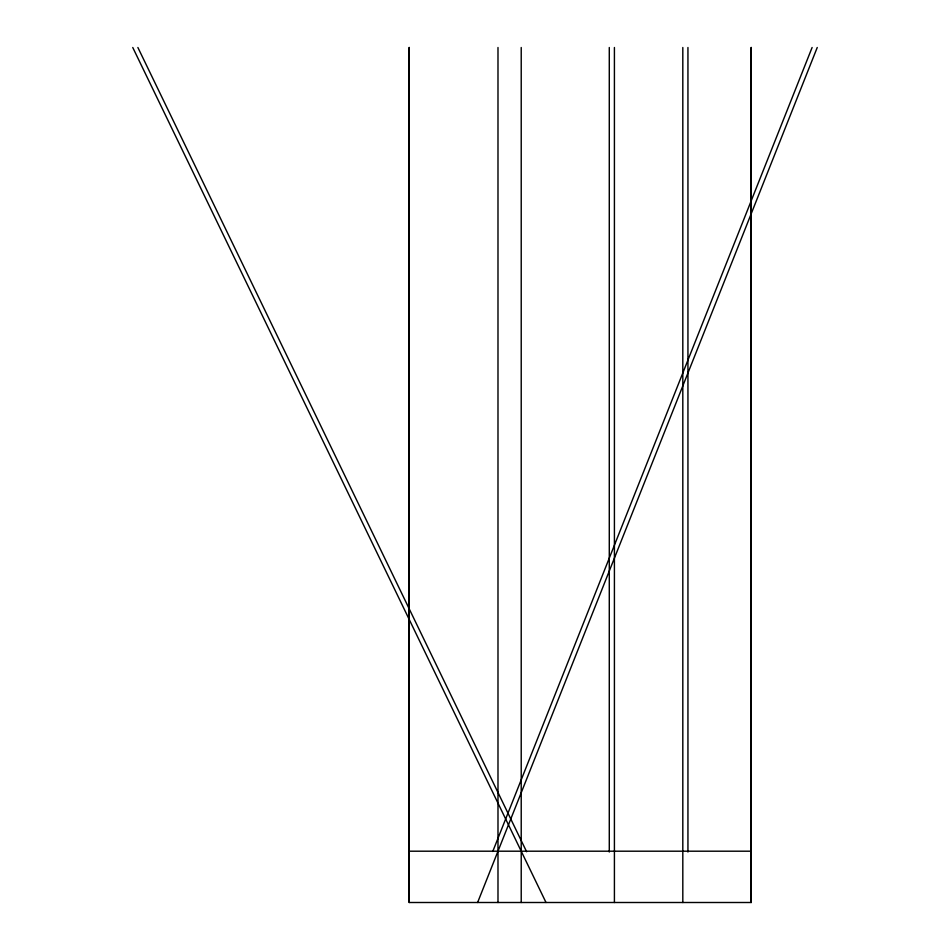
<?xml version="1.0" encoding="UTF-8"?>
<svg xmlns="http://www.w3.org/2000/svg" width="950" height="950" viewBox="0 0 950 950"><rect width="100%" height="100%" fill="white"/><g stroke="black" fill="none" stroke-linecap="round" stroke-linejoin="round"><path stroke-width="1.43" d="M409.213 902.5L409.213 47.5L409.213 902.5L751.212 902.5L751.212 47.5L751.212 902.5M609.283 852.031L609.283 47.5M614.413 902.5L614.413 47.5M682.812 902.5L682.812 47.5M687.943 852.031L687.943 47.5M492.753 851.473L812.107 47.5M477.613 902.5L817.238 47.5M409.213 851.2L751.212 851.2M137.893 47.5L526.609 851.734M132.762 47.5L546.013 902.5M521.217 47.5L521.217 902.5M497.99 47.5L497.99 902.5"/></g></svg>
